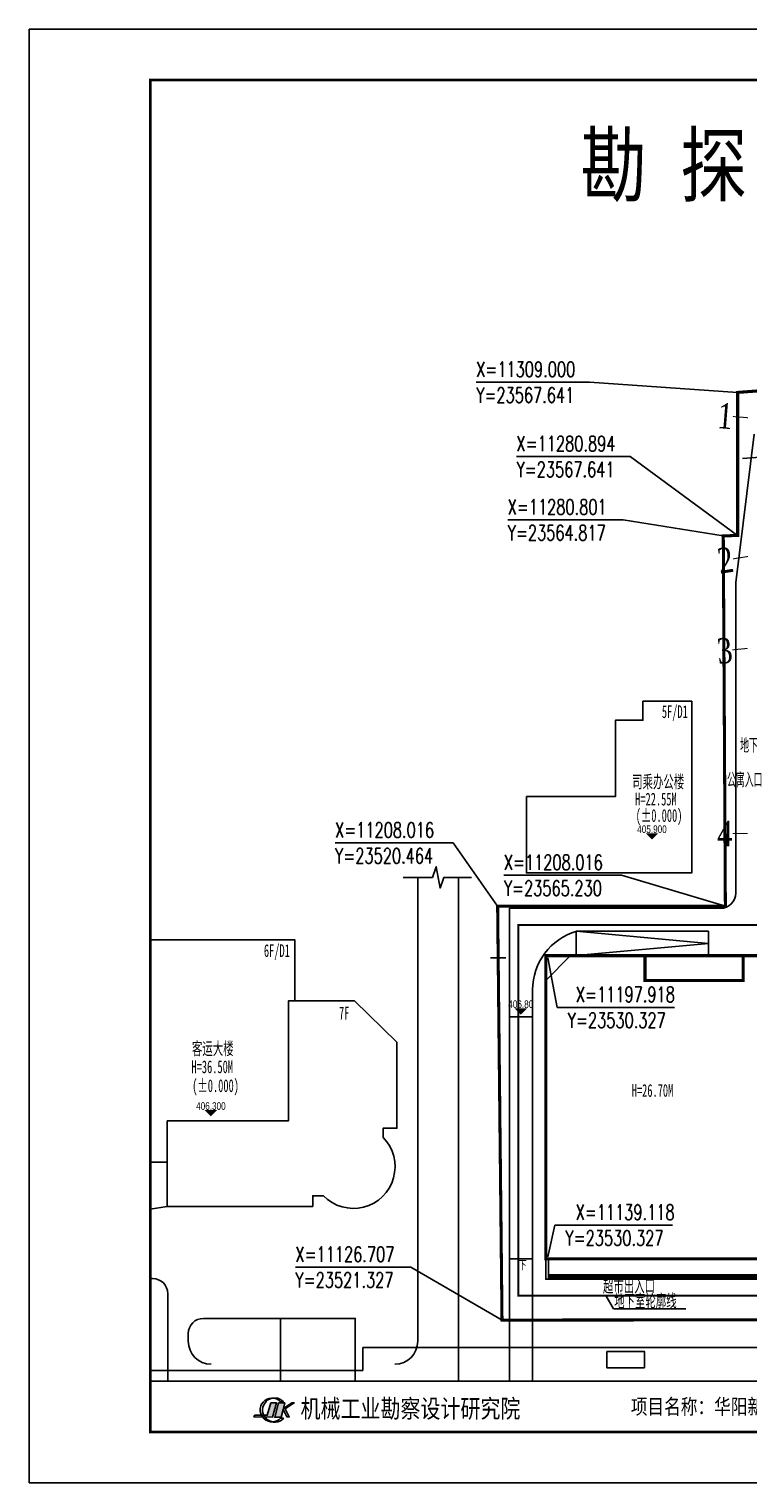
# Model space of a CAD drawing. Extents: x 23428 to 24977637, y 11095 to 11339778.
# Drawn here: x 23428.4 to 23569.9, y 11094.7 to 11380.4 of the extents above; entities that cross this region are included whole.
import ezdxf
from ezdxf.enums import TextEntityAlignment as Align

# ---------------------------------------------------------------- set-up
doc = ezdxf.new("R2010")
doc.units = 0
doc.header["$LTSCALE"] = 1000
for name, pattern in [('DASH', [0.35, 0.25, -0.1]), ('HIDDEN', [0.375, 0.25, -0.125, 0, 0]), ('PHANTOM2', [1.25, 0.625, -0.125, 0.125, -0.125, 0.125, -0.125]), ('PMX', [13, 10, -1, 0, -1, 0, -1]), ('XX', [12, 10, -2])]:
    doc.linetypes.add(name, pattern=pattern)
for name, color, linetype in [('A-ANNO-DOTE', 8, 'Continuous'), ('A-ANNO-TXT', 7, 'Continuous'), ('AXISNUM', 3, 'Continuous'), ('DIM_LEAD', 3, 'Continuous'), ('DIM_SYMB', 3, 'Continuous'), ('G-ANNO-CODT', 7, 'Continuous'), ('JMD', 6, 'Continuous'), ('KTD', 7, 'Continuous'), ('PUB_TEXT', 7, 'Continuous'), ('STAIR', 5, 'Continuous'), ('SURFACE', 6, 'Continuous'), ('TEXT_BG', 3, 'Continuous'), ('WALL', 2, 'Continuous'), ('地下停车场', 9, 'Continuous'), ('文字', 3, 'Continuous'), ('标准图框', 6, 'Continuous'), ('用地红线', 1, 'PHANTOM2'), ('解坐标', 7, 'Continuous'), ('边框线及图例', 7, 'Continuous'), ('道路', 3, 'Continuous')]:
    doc.layers.add(name, color=color, linetype=linetype)
doc.layers.add('建筑轮廓线', color=6, linetype='Continuous', lineweight=50)
doc.styles.add('-黑体', font='SIMHEI.TTF', dxfattribs={"width": 0.8})
doc.styles.add('_TCH_DIM', font='SIMPLEX', dxfattribs={"bigfont": 'GBCBIG'})
doc.styles.add('BIAOGAO', font='romans.shx', dxfattribs={"bigfont": 'HZDX.SHX'})
doc.styles.add('DZNUM', font='TIMES.TTF')
doc.styles.add('DZST', font='SimSun.ttf')
doc.styles.add('HZ', font='等高度-单线.shx', dxfattribs={"width": 0.7, "height": 50, "bigfont": 'HZTXT.shx'})
doc.styles.add('STYLE1', font='SimSun.ttf')

# ---------------------------------------------------------------- blocks, each defined once
blk = doc.blocks.new('mini_bg2')
blk.add_solid([(0, 0), (-2.47, 2.47), (2.47, 2.47)])
at = {"style": 'BIAOGAO', "width": 0.8}
blk.add_attdef('%%P0.000', text='', height=2, dxfattribs=at).set_placement((0, 4.07), align=Align.MIDDLE_CENTER)
blk = doc.blocks.new('tl_jk')
for points in [[(-0.28, 0.9), (0.49, 0.9), (-0.04, -0.96), (-2.49, -0.93), (-2.38, -0.71), (-0.73, -0.72)], [(0.75, 0.9), (1.55, 0.9), (1.38, 0.16), (2.49, 0.9), (2.81, 0.9), (1.62, 0.12), (2.14, -0.94), (1.83, -0.94), (1.34, 0.04), (1.07, -0.97), (0.25, -0.97)]]:
    blk.add_hatch(color=1).paths.add_polyline_path(points)
at = {"color": 1}
for points in [[(-0.28, 0.9), (0.49, 0.9), (-0.04, -0.96), (-2.49, -0.93), (-2.38, -0.71), (-0.73, -0.72)], [(1, 1.04), (1.38, 1.04), (1.13, 1.28), (0.89, 1.39), (0.64, 1.5), (0.36, 1.54), (-0.05, 1.52), (-0.37, 1.42), (-0.64, 1.29), (-0.88, 1.1), (-1.12, 0.79), (-1.31, 0.37), (-1.35, -0.05), (-1.32, -0.42), (-1.19, -0.73), (-1.03, -0.98), (-0.83, -1.23), (-0.43, -1.44), (0.1, -1.61), (0.35, -1.61), (0.64, -1.58), (0.9, -1.47), (1.2, -1.3), (1.37, -1.12), (1, -1.12), (0.77, -1.3), (0.59, -1.41), (0.38, -1.49), (0.02, -1.57), (-0.31, -1.57), (-0.58, -1.51), (-0.93, -1.36), (-1.14, -1.18), (-1.36, -0.91), (-1.48, -0.72), (-1.6, -0.49), (-1.67, -0.16), (-1.65, 0.16), (-1.59, 0.51), (-1.47, 0.75), (-1.29, 1), (-1.06, 1.21), (-0.76, 1.38), (-0.49, 1.48), (-0.14, 1.54), (0.24, 1.49), (0.46, 1.42), (0.66, 1.34), (0.87, 1.18)], [(0.75, 0.9), (1.55, 0.9), (1.38, 0.16), (2.49, 0.9), (2.81, 0.9), (1.62, 0.12), (2.14, -0.94), (1.83, -0.94), (1.34, 0.04), (1.07, -0.97), (0.25, -0.97)]]:
    blk.add_lwpolyline(points, close=True, dxfattribs=at)

msp = doc.modelspace()

# ---------------------------------------------------------------- linework, layer by layer
at = {"layer": 'A-ANNO-DOTE'}
for points in [[(23729.057, 11321.005), (23567.642, 11309)], [(23730.021, 11308.041), (23568.606, 11296.036)]]:
    msp.add_lwpolyline(points, dxfattribs=at)
at = {"layer": 'AXISNUM', "color": 252}
msp.add_line((23522.087, 11197.918), (23519.042, 11197.918), dxfattribs=at)
at = {"layer": 'DIM_LEAD', "color": 252}
for p, q in [((23541.732, 11131.518), (23543.235, 11128.915)), ((23543.235, 11128.915), (23557.469, 11128.915))]:
    msp.add_line(p, q, dxfattribs=at)
at = {"layer": 'DIM_SYMB', "color": 252}
msp.add_lwpolyline([(23525.078, 11138.718, 0, 0, 0), (23525.078, 11183.318, 0.8, 0, 0), (23525.078, 11186.318, 0, 0, 0)], format="xyseb", dxfattribs=at)
at = {"layer": 'G-ANNO-CODT', "color": 3}
for p, q in [((23538.492, 11311.003), (23516.272, 11311.003)), ((23567.642, 11309), (23538.492, 11311.003)), ((23546.514, 11296.393), (23524.184, 11296.393)), ((23567.642, 11280.894), (23546.514, 11296.393)), ((23545.115, 11283.949), (23522.455, 11283.949)), ((23564.818, 11280.801), (23545.115, 11283.949)), ((23511.746, 11220.465), (23488.536, 11220.465)), ((23520.465, 11208.016), (23511.746, 11220.465)), ((23544.799, 11214.105), (23521.699, 11214.105)), ((23565.231, 11208.016), (23544.799, 11214.105)), ((23503.398, 11137.106), (23480.738, 11137.106)), ((23521.328, 11126.707), (23503.398, 11137.106))]:
    msp.add_line(p, q, dxfattribs=at)
at = {"layer": 'G-ANNO-CODT', "color": 252}
for p, q in [((23530.328, 11197.918), (23532.156, 11188.16)), ((23532.156, 11188.16), (23555.256, 11188.16)), ((23530.328, 11139.118), (23531.706, 11145.361)), ((23531.706, 11145.361), (23554.806, 11145.361))]:
    msp.add_line(p, q, dxfattribs=at)
at = {"layer": 'JMD', "color": 252, "linetype": 'Continuous', "lineweight": -3}
msp.add_lwpolyline([(23526.117, 11229.575), (23526.117, 11214.575), (23558.617, 11214.575), (23558.617, 11248.325), (23549.017, 11248.325), (23549.017, 11244.575), (23543.617, 11244.575), (23543.617, 11229.575)], close=True, dxfattribs=at)
for points in [[(23452.203, 11157.734), (23455.537, 11157.734), (23455.537, 11165.834), (23479.337, 11165.834), (23479.337, 11189.434), (23480.587, 11189.434), (23480.587, 11201.434), (23452.203, 11201.434)], [(23492.466, 11114.705), (23492.466, 11127.04), (23477.766, 11127.04), (23477.766, 11114.705)]]:
    msp.add_lwpolyline(points, dxfattribs=at)
msp.add_lwpolyline([(23455.537, 11157.734), (23455.537, 11149.034), (23484.137, 11149.034), (23484.137, 11151.134), (23486.237, 11151.134, 1.0026065), (23497.957, 11162.587), (23497.957, 11164.387), (23500.657, 11164.387), (23500.657, 11181.287), (23492.337, 11189.434), (23480.587, 11189.434), (23480.587, 11189.434)], format="xyb", dxfattribs=at)
at = {"layer": 'JMD', "color": 6, "linetype": 'Continuous', "lineweight": -3}
msp.add_lwpolyline([(23452.203, 11148.493), (23455.537, 11149.034)], dxfattribs=at)
at = {"layer": 'KTD', "linetype": 'PMX', "ltscale": 0.025, "const_width": 0.2}
for points in [[(23569.689, 11304.025), (23566.698, 11304.262)], [(23569.695, 11276.764), (23566.733, 11276.288)], [(23569.578, 11258.694), (23566.591, 11258.41)], [(23569.642, 11222.326), (23566.642, 11222.327)]]:
    msp.add_lwpolyline(points, dxfattribs=at)
at = {"layer": 'STAIR', "color": 252}
for p, q in [((23530.478, 11134.718), (23530.478, 11135.618)), ((23530.478, 11135.618), (23538.578, 11135.618)), ((23530.478, 11135.318), (23538.578, 11135.318)), ((23530.478, 11135.018), (23538.578, 11135.018)), ((23530.478, 11134.718), (23538.578, 11134.718)), ((23538.578, 11134.718), (23538.578, 11135.618)), ((23538.878, 11134.718), (23538.878, 11135.618)), ((23538.878, 11135.618), (23546.978, 11135.618)), ((23538.878, 11135.318), (23546.978, 11135.318)), ((23538.878, 11135.018), (23546.978, 11135.018)), ((23538.878, 11134.718), (23546.978, 11134.718)), ((23546.978, 11134.718), (23546.978, 11135.618)), ((23547.278, 11134.718), (23547.278, 11135.618)), ((23547.278, 11135.618), (23555.378, 11135.618)), ((23547.278, 11135.318), (23555.378, 11135.318)), ((23547.278, 11135.018), (23555.378, 11135.018)), ((23547.278, 11134.718), (23555.378, 11134.718)), ((23555.378, 11134.718), (23555.378, 11135.618)), ((23555.678, 11134.718), (23555.678, 11135.618)), ((23555.678, 11135.618), (23563.778, 11135.618)), ((23555.678, 11135.318), (23563.778, 11135.318)), ((23555.678, 11135.018), (23563.778, 11135.018)), ((23555.678, 11134.718), (23563.778, 11134.718)), ((23563.778, 11134.718), (23563.778, 11135.618)), ((23564.078, 11134.718), (23564.078, 11135.618)), ((23564.078, 11135.618), (23572.178, 11135.618)), ((23564.078, 11135.318), (23572.178, 11135.318)), ((23564.078, 11135.018), (23572.178, 11135.018)), ((23564.078, 11134.718), (23572.178, 11134.718))]:
    msp.add_line(p, q, dxfattribs=at)
for points in [[(23530.478, 11138.718), (23530.478, 11134.718), (23529.928, 11134.718), (23529.928, 11138.718), (23530.478, 11138.718)], [(23538.878, 11135.618), (23538.878, 11134.718), (23538.578, 11134.718), (23538.578, 11135.618), (23538.878, 11135.618)], [(23547.278, 11135.618), (23547.278, 11134.718), (23546.978, 11134.718), (23546.978, 11135.618), (23547.278, 11135.618)], [(23555.678, 11135.618), (23555.678, 11134.718), (23555.378, 11134.718), (23555.378, 11135.618), (23555.678, 11135.618)], [(23564.078, 11135.618), (23564.078, 11134.718), (23563.778, 11134.718), (23563.778, 11135.618), (23564.078, 11135.618)]]:
    msp.add_lwpolyline(points, dxfattribs=at)
at = {"layer": 'SURFACE', "color": 252, "linetype": 'HIDDEN', "ltscale": 5, "const_width": 0.4}
msp.add_lwpolyline([(23589.691, 11212.718), (23577.128, 11212.718), (23577.128, 11204.318), (23524.528, 11204.318), (23524.528, 11131.518), (23582.828, 11131.518), (23582.828, 11126.718), (23678.928, 11126.718), (23678.928, 11212.718), (23591.191, 11212.718)], dxfattribs=at)
at = {"layer": 'WALL', "color": 252, "linetype": 'DASH', "ltscale": 5}
msp.add_line((23529.928, 11193.46), (23534.786, 11198.318), dxfattribs=at)
at = {"layer": 'WALL', "color": 252}
msp.add_lwpolyline([(23529.928, 11138.718), (23665.128, 11138.718), (23665.128, 11198.318), (23529.928, 11198.318)], close=True, dxfattribs=at)
at = {"layer": 'WALL', "color": 0, "linetype": 'DASH', "ltscale": 15}
msp.add_lwpolyline([(23572.318, 11114.705), (23572.318, 11121.285), (23493.966, 11121.285), (23493.966, 11116.812), (23452.203, 11116.812)], dxfattribs=at)
at = {"layer": '地下停车场', "color": 252, "ltscale": 3}
msp.add_lwpolyline([(23561.884, 11203.118), (23535.884, 11203.118), (23535.884, 11198.318), (23561.884, 11198.318)], close=True, dxfattribs=at)
msp.add_lwpolyline([(23561.884, 11203.118), (23535.884, 11203.118), (23535.884, 11198.318), (23561.884, 11198.318)], close=True, dxfattribs=at)
msp.add_lwpolyline([(23535.884, 11203.118), (23561.884, 11200.718), (23535.884, 11198.318)], dxfattribs=at)
msp.add_lwpolyline([(23535.884, 11203.118), (23561.884, 11200.718), (23535.884, 11198.318)], dxfattribs=at)
at = {"layer": '建筑轮廓线', "color": 252, "const_width": 0.6}
for points in [[(23614.028, 11138.718), (23529.928, 11138.718), (23529.928, 11198.318), (23614.028, 11198.318)], [(23549.428, 11198.318), (23549.428, 11193.418), (23568.728, 11193.418), (23568.728, 11198.318)]]:
    msp.add_lwpolyline(points, dxfattribs=at)
at = {"layer": '标准图框'}
msp.add_lwpolyline([(23501.916, 11213.695), (23507.645, 11213.695), (23508.409, 11215.795), (23509.149, 11211.595), (23509.895, 11213.695), (23515.333, 11213.695)], dxfattribs=at)
at = {"layer": '用地红线', "ltscale": 5, "const_width": 0.6, "flags": 128}
msp.add_lwpolyline([(23567.642, 11309), (23729.057, 11321.005), (23729.279, 11310.705), (23681.596, 11202.512), (23683.225, 11126.828), (23572.184, 11126.745), (23521.328, 11126.707), (23520.465, 11208.016), (23565.231, 11208.016), (23564.818, 11280.801), (23567.642, 11280.894), (23567.642, 11309), (23729.057, 11321.005), (23729.279, 11310.705)], dxfattribs=at)
at = {"layer": '解坐标'}
for p, q in [((23455.65, 11114.705), (23452.203, 11114.705)), ((23452.203, 11114.705), (23777.887, 11114.705))]:
    msp.add_line(p, q, dxfattribs=at)
at = {"layer": '边框线及图例', "linetype": 'XX'}
msp.add_lwpolyline([(23428.371, 11094.705), (23787.887, 11094.705), (23787.887, 11380.399), (23428.371, 11380.399)], close=True, dxfattribs=at)
at = {"layer": '边框线及图例', "const_width": 0.5}
msp.add_lwpolyline([(23452.203, 11104.705), (23777.887, 11104.705), (23777.887, 11370.399), (23452.203, 11370.399)], close=True, dxfattribs=at)
at = {"layer": '道路', "color": 252}
for p, q in [((23570.907, 11300.801), (23567.263, 11271.668)), ((23567.263, 11271.668), (23567.263, 11210.618)), ((23504.77, 11122.54), (23504.77, 11213.695)), ((23512.77, 11114.705), (23512.77, 11213.695)), ((23522.828, 11114.705), (23522.828, 11207.618)), ((23522.828, 11207.618), (23564.263, 11207.618)), ((23561.884, 11203.118), (23536.884, 11203.118)), ((23527.328, 11114.705), (23527.328, 11191.586)), ((23522.828, 11186.318), (23527.328, 11186.318)), ((23522.828, 11138.718), (23527.228, 11138.718)), ((23455.65, 11114.705), (23455.65, 11131.881)), ((23477.766, 11127.04), (23462.65, 11127.04)), ((23459.65, 11122.54), (23459.65, 11124.04))]:
    msp.add_line(p, q, dxfattribs=at)
at = {"layer": '道路'}
msp.add_line((23452.203, 11134.881), (23452.65, 11134.881), dxfattribs=at)
at = {"layer": '道路', "color": 252}
msp.add_lwpolyline([(23529.928, 11198.318), (23665.128, 11198.318), (23665.128, 11138.718), (23529.928, 11138.718)], close=True, dxfattribs=at)
msp.add_lwpolyline([(23549.334, 11117.304), (23549.334, 11120.504), (23541.934, 11120.504), (23541.934, 11117.304), (23549.334, 11117.304)], dxfattribs=at)
for centre, radius, start, end in [((23564.263, 11210.618), 3, 270, 0), ((23539.328, 11191.586), 12, 106.03933, 180), ((23452.65, 11131.881), 3, 0, 90), ((23462.65, 11124.04), 3, 90, 180), ((23464.15, 11122.54), 4.5, 180, 270), ((23500.27, 11122.54), 4.5, 270, 0)]:
    msp.add_arc(centre, radius, start, end, dxfattribs=at)

# ---------------------------------------------------------------- block references
at = {"layer": 'TEXT_BG', "color": 252}
ref = msp.add_blockref('mini_bg2', (23525.018, 11186.744), dxfattribs=dict(at, xscale=0.5, yscale=0.5, zscale=0.5))
ref.add_attrib('%%P0.000', '406.80', dxfattribs={"layer": '0', "height": 1.5, "style": 'HZ', "width": 0.8}).set_placement((23525.018, 11188.782), align=Align.MIDDLE_CENTER)
at = {"layer": '文字', "color": 251, "linetype": 'Continuous'}
ref = msp.add_blockref('mini_bg2', (23550.806, 11221.129), dxfattribs=dict(at, xscale=0.5, yscale=0.5, zscale=0.5))
ref.add_attrib('%%P0.000', '405.900', dxfattribs={"layer": '0', "height": 1.5, "style": 'HZ', "width": 0.8}).set_placement((23550.806, 11223.167), align=Align.MIDDLE_CENTER)
ref = msp.add_blockref('mini_bg2', (23464.108, 11166.729), dxfattribs=dict(at, xscale=0.5, yscale=0.5, zscale=0.5))
ref.add_attrib('%%P0.000', '406.300', dxfattribs={"layer": '0', "height": 1.5, "style": 'HZ', "width": 0.8}).set_placement((23464.108, 11168.767), align=Align.MIDDLE_CENTER)
at = {"layer": '边框线及图例', "xscale": 1.5, "yscale": 1.5, "zscale": 1.5}
msp.add_blockref('tl_jk', (23476.292, 11109.078), dxfattribs=at)

# ---------------------------------------------------------------- texts
at = {"layer": 'A-ANNO-TXT', "style": '_TCH_DIM', "width": 0.705882}
for s, p in [('X=11309.000', (23516.272, 11312.053)), ('Y=23567.641', (23516.272, 11306.978)), ('X=11280.894', (23524.184, 11297.443)), ('Y=23567.641', (23524.184, 11292.368)), ('X=11280.801', (23522.455, 11284.999)), ('Y=23564.817', (23522.455, 11279.924)), ('X=11208.016', (23488.536, 11221.515)), ('Y=23520.464', (23488.536, 11216.44)), ('X=11208.016', (23521.699, 11215.155)), ('Y=23565.230', (23521.699, 11210.08)), ('X=11126.707', (23480.738, 11138.156)), ('Y=23521.327', (23480.738, 11133.081))]:
    msp.add_text(s, height=2.975, dxfattribs=at).set_placement(p)
at = {"layer": 'A-ANNO-TXT', "color": 252, "style": '_TCH_DIM', "width": 0.705882}
for s, p in [('X=11197.918', (23535.856, 11189.21)), ('Y=23530.327', (23534.256, 11184.135)), ('X=11139.118', (23535.806, 11146.411)), ('Y=23530.327', (23533.806, 11141.336))]:
    msp.add_text(s, height=2.975, dxfattribs=at).set_placement(p)
at = {"layer": 'KTD', "style": 'DZNUM', "width": 0.8}
for s, rotation, p in [('1', 355.46339, (23566.698, 11304.262)), ('2', 9.12374, (23566.733, 11276.288)), ('3', 5.43351, (23566.591, 11258.41)), ('4', 359.99192, (23566.642, 11222.327))]:
    msp.add_text(s, height=5, rotation=rotation, dxfattribs=at).set_placement(p, align=Align.MIDDLE_RIGHT)
at = {"layer": 'KTD', "style": 'DZST', "width": 0.8}
msp.add_text('项目名称：华阳新天地二期', height=3, dxfattribs=at).set_placement((23546.647, 11109.705), align=Align.MIDDLE_LEFT)
at = {"layer": 'PUB_TEXT', "color": 252, "style": 'HZ', "width": 0.7}
msp.add_text('下', height=1.8, dxfattribs=at).set_placement((23524.479, 11136.495))
at = {"layer": '文字', "color": 251, "linetype": 'Continuous', "style": 'STYLE1', "width": 0.6}
for s, p in [('5F/D1', (23552.745, 11245.017)), ('司乘办公楼', (23546.907, 11231.238)), ('H=22.55M', (23547.498, 11227.826)), ('(%%P0.000)', (23547.606, 11224.602)), ('6F/D1', (23474.528, 11198.062)), ('7F', (23489.285, 11185.769)), ('客运大楼', (23460.391, 11178.823)), ('H=36.50M', (23460.296, 11175.219)), ('(%%P0.000)', (23460.44, 11171.51)), ('H=26.70M', (23546.825, 11170.577)), ('超市出入口', (23541.174, 11132.16)), ('地下室轮廓线', (23543.372, 11129.236))]:
    msp.add_text(s, height=2.5, rotation=0.09125, dxfattribs=at).set_placement(p)
at = {"layer": '文字', "color": 251, "style": 'STYLE1', "width": 0.5}
for s, p in [('地下车库出入口', (23568.119, 11238.451)), ('公寓入口', (23565.538, 11231.67))]:
    msp.add_text(s, height=2.5, rotation=0.09125, dxfattribs=at).set_placement(p)
at = {"layer": '边框线及图例', "linetype": 'XX', "style": '-黑体', "width": 0.8}
msp.add_text('勘 探 点 平 面 位 置 图', height=12, dxfattribs=at).set_placement((23611.967, 11353.978), align=Align.MIDDLE)
at = {"layer": '边框线及图例', "style": '-黑体', "width": 0.8}
msp.add_text('机械工业勘察设计研究院', height=3.6, dxfattribs=at).set_placement((23481.728, 11107.509))

doc.saveas('drawing.dxf')
